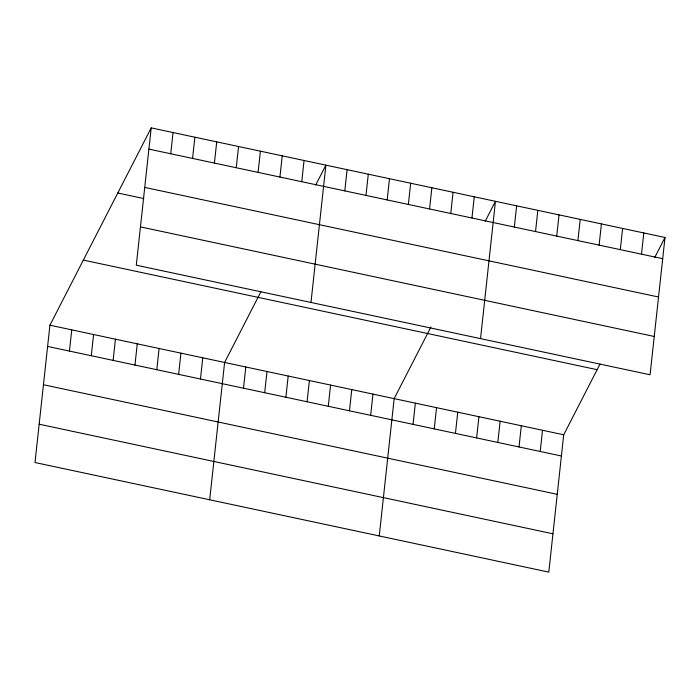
<?xml version="1.0" encoding="UTF-8"?>
<svg xmlns="http://www.w3.org/2000/svg" width="700" height="700" viewBox="0 0 700 700"><rect width="100%" height="100%" fill="white"/><g stroke="black" fill="none" stroke-linecap="round" stroke-linejoin="round"><path stroke-width="1.05" d="M151.209 127.89L136.29 265.213L650.081 374.789L665 237.475L151.209 127.89L49.919 325.211L35 462.525L548.791 572.11L563.71 434.787L600.005 364.088M69.449 351.085L71.75 329.866M91.289 355.74L93.59 334.521M113.12 360.395L115.43 339.176M134.96 365.05L137.261 343.84M170.739 153.773L173.04 132.554M156.791 369.714L159.101 348.495M192.579 158.428L194.88 137.209M178.631 374.369L180.933 353.15M214.41 163.082L216.72 141.864M200.463 379.024L202.773 357.805M236.25 167.737L238.551 146.519M209.694 499.782L224.604 362.469L260.899 291.76M258.081 172.401L260.391 151.183M243.495 388.203L245.805 366.984M279.921 177.056L282.223 155.838M264.688 392.726L266.998 371.507M301.752 181.711L304.062 160.492M285.88 397.241L288.19 376.023M310.984 302.47L325.894 165.156L315.683 185.045M307.081 401.765L309.382 380.546M344.785 190.89L347.095 169.671M328.274 406.289L330.575 385.07M365.977 195.414L368.287 174.195M349.466 410.804L351.767 389.585M387.17 199.929L389.48 178.71M370.659 415.328L372.96 394.109M408.371 204.452L410.672 183.234M379.243 535.946L394.161 398.624L430.929 326.988M429.564 208.968L431.865 187.758M413.044 424.366L415.354 403.148M450.756 213.491L453.058 192.273M434.245 428.89L436.546 407.671M471.949 218.015L474.259 196.796M455.438 433.405L457.739 412.186M480.532 338.634L495.451 201.311L485.231 221.209M476.63 437.929L478.931 416.71M514.334 227.054L516.644 205.835M497.823 442.444L500.124 421.225M535.535 231.569L537.836 210.359M519.015 446.967L521.325 425.749M556.727 236.093L559.029 214.874M540.207 451.491L542.517 430.273M577.92 240.616L580.221 219.398M599.113 245.131L601.423 223.912M620.305 249.655L622.615 228.436M641.497 254.17L643.808 232.96M654.789 257.373L665 237.475M148.899 149.109L662.699 258.694M144.742 187.425L658.534 297.01M117.784 193.008L143.78 198.555M140.455 226.896L654.246 336.481M83.344 260.094L597.135 369.679M49.919 325.211L563.71 434.787M47.609 346.421L561.409 456.006M43.453 384.738L557.244 494.323M39.165 424.209L552.956 533.794"/></g></svg>
